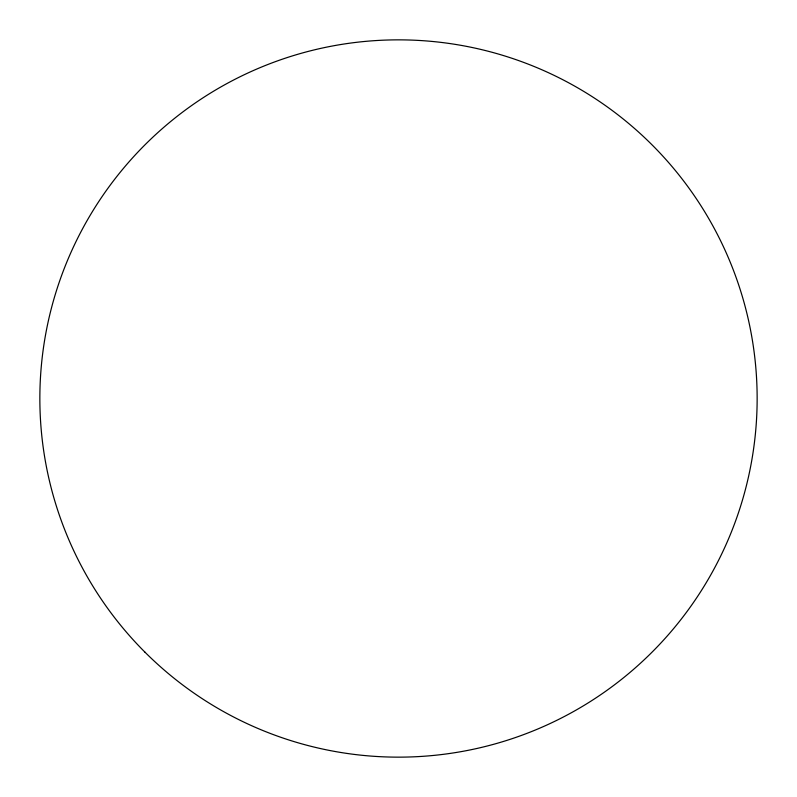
<?xml version="1.0" encoding="UTF-8"?>
<svg xmlns="http://www.w3.org/2000/svg" width="797" height="797" viewBox="0 0 797 797"><rect width="100%" height="100%" fill="white"/><g stroke="black" fill="none" stroke-linecap="round" stroke-linejoin="round"><path stroke-width="1.2" d="M144.895 652.105A358.65 358.65 0 0 0 744.926 491.321A358.65 358.65 0 0 0 305.679 52.074A358.65 358.65 0 0 0 144.895 652.105"/></g></svg>
